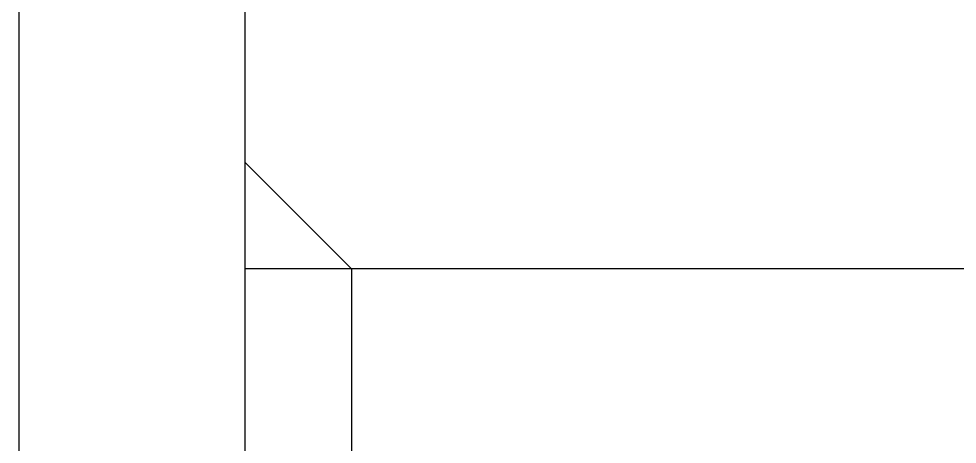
# Model space of a CAD drawing. Header units: metres. Extents: x 0 to 63075, y 0 to 44550.
# Drawn here: x 35862.43 to 35888.79, y 35954.04 to 35965.99 of the extents above; entities that cross this region are included whole.
import ezdxf

# ---------------------------------------------------------------- set-up
doc = ezdxf.new("R2010")
doc.units = ezdxf.units.M
doc.header["$LTSCALE"] = 75
doc.linetypes.add('HIDDEN2', pattern=[4.7625, 3.175, -1.5875])
for name, color, linetype in [('SDM', 7, 'Continuous'), ('SL4', 4, 'Continuous'), ('ST1', 7, 'HIDDEN2')]:
    doc.layers.add(name, color=color, linetype=linetype)

# ---------------------------------------------------------------- blocks, each defined once
blk = doc.blocks.new('A$C6e6623c1')
at = {"layer": 'SL4'}
for p, q in [((381.194, 1679.2), (381.194, 1567.5)), ((387.544, 1679.2), (387.544, 1567.5)), ((390.544, 1636.05), (387.544, 1639.05)), ((411.544, 1636.05), (390.544, 1636.05)), ((390.544, 1636.05), (390.544, 1623.35))]:
    blk.add_line(p, q, dxfattribs=at)
at = {"layer": 'ST1'}
blk.add_line((390.544, 1636.05), (387.544, 1636.05), dxfattribs=at)
blk.add_line((390.544, 1636.05), (387.544, 1636.05), dxfattribs=at)

msp = doc.modelspace()

# ---------------------------------------------------------------- block references
at = {"layer": 'SDM'}
msp.add_blockref('A$C6e6623c1', (35481.239, 34322.916), dxfattribs=at)

doc.saveas('drawing.dxf')
